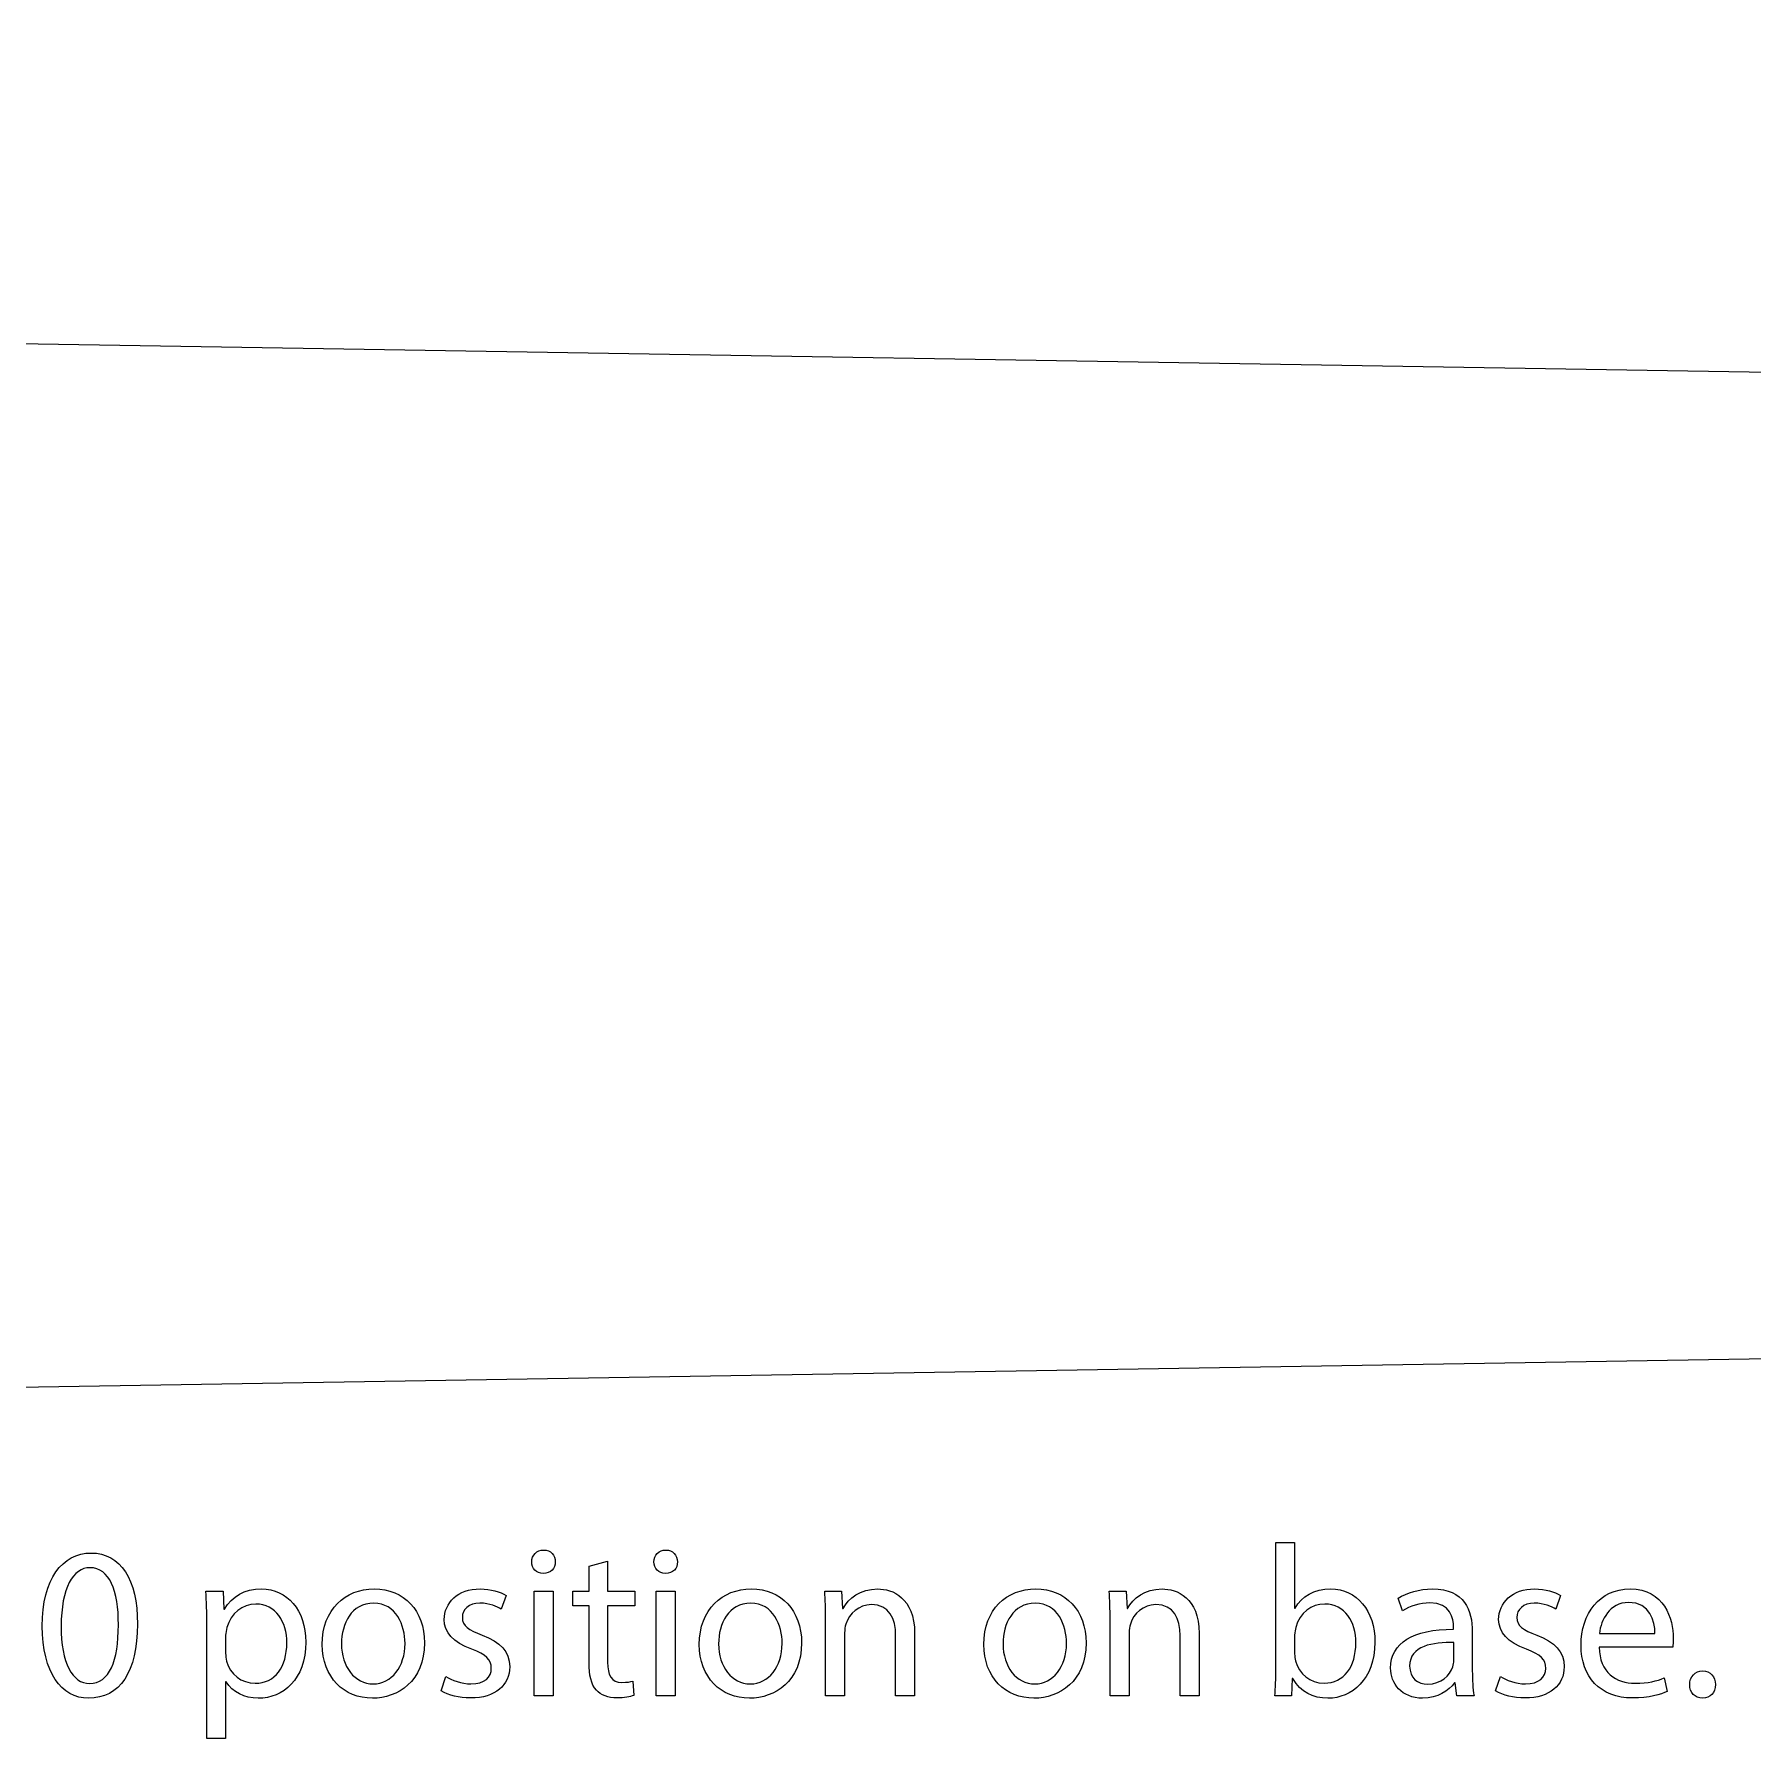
# Model space of a CAD drawing. Header units: centimetres. Extents: x -233 to -82, y 123 to 153.
# Drawn here: x -195.778 to -192.413, y 123.598 to 126.937 of the extents above; entities that cross this region are included whole.
import ezdxf

# ---------------------------------------------------------------- set-up
doc = ezdxf.new("R2010")
doc.units = ezdxf.units.CM
doc.header["$MEASUREMENT"] = 0
doc.layers.add('layer 1', color=7, linetype='Continuous')

msp = doc.modelspace()

# ---------------------------------------------------------------- linework, layer by layer
at = {"layer": 'layer 1', "color": 1, "lineweight": 9}
msp.add_open_spline([(-232.60443, 123.68148), (-232.60443, 123.68148), (-172.60328, 124.66781), (-172.60328, 124.66781), (-172.60328, 124.66781), (-172.60328, 124.66781), (-172.60328, 125.94843), (-172.60328, 125.94843), (-172.60328, 125.94843), (-172.60328, 125.94843), (-232.60443, 126.93688), (-232.60443, 126.93688)], degree=3, knots=[0, 0, 0, 0, 0.25, 0.25, 0.25, 0.25, 0.5, 0.5, 0.5, 0.5, 1, 1, 1, 1], dxfattribs=at)
at = {"layer": 'layer 1'}
for points, knots in [([(-193.3158, 123.68148), (-193.3158, 123.68148), (-193.31412, 123.71532), (-193.31412, 123.71532), (-193.31412, 123.71532), (-193.31412, 123.71532), (-193.31292, 123.71532), (-193.31292, 123.71532), (-193.31292, 123.71532), (-193.29768, 123.6882), (-193.27392, 123.6768), (-193.24428, 123.6768), (-193.24428, 123.6768), (-193.19856, 123.6768), (-193.15248, 123.71328), (-193.15248, 123.78648), (-193.15248, 123.78648), (-193.152, 123.84864), (-193.188, 123.891), (-193.23876, 123.891), (-193.23876, 123.891), (-193.27188, 123.891), (-193.29552, 123.87624), (-193.3086, 123.85332), (-193.3086, 123.85332), (-193.3086, 123.85332), (-193.30956, 123.85332), (-193.30956, 123.85332), (-193.30956, 123.85332), (-193.30956, 123.85332), (-193.30956, 123.98208), (-193.30956, 123.98208), (-193.30956, 123.98208), (-193.30956, 123.98208), (-193.34628, 123.98208), (-193.34628, 123.98208), (-193.34628, 123.98208), (-193.34628, 123.98208), (-193.34628, 123.7344), (-193.34628, 123.7344), (-193.34628, 123.7344), (-193.34628, 123.71616), (-193.34724, 123.6954), (-193.34808, 123.68148), (-193.34808, 123.68148), (-193.34808, 123.68148), (-193.3158, 123.68148), (-193.3158, 123.68148)], [0, 0, 0, 0, 0.0769231, 0.0769231, 0.0769231, 0.0769231, 0.1538462, 0.1538462, 0.1538462, 0.1538462, 0.2307692, 0.2307692, 0.2307692, 0.2307692, 0.3076923, 0.3076923, 0.3076923, 0.3076923, 0.3846154, 0.3846154, 0.3846154, 0.3846154, 0.4615385, 0.4615385, 0.4615385, 0.4615385, 0.5384615, 0.5384615, 0.5384615, 0.5384615, 0.6153846, 0.6153846, 0.6153846, 0.6153846, 0.6923077, 0.6923077, 0.6923077, 0.6923077, 0.7692308, 0.7692308, 0.7692308, 0.7692308, 0.8461538, 0.8461538, 0.8461538, 0.8461538, 1, 1, 1, 1]), ([(-195.66696, 123.96132), (-195.72276, 123.96132), (-195.7626, 123.91056), (-195.7626, 123.81816), (-195.7626, 123.81816), (-195.76176, 123.7272), (-195.7254, 123.6768), (-195.67164, 123.6768), (-195.67164, 123.6768), (-195.61068, 123.6768), (-195.57588, 123.72852), (-195.57588, 123.822), (-195.57588, 123.822), (-195.57588, 123.9096), (-195.60888, 123.96132), (-195.66696, 123.96132)], [0, 0, 0, 0, 0.2, 0.2, 0.2, 0.2, 0.4, 0.4, 0.4, 0.4, 0.6, 0.6, 0.6, 0.6, 1, 1, 1, 1]), ([(-194.7804, 123.9672), (-194.79396, 123.9672), (-194.80368, 123.95712), (-194.80368, 123.94392), (-194.80368, 123.94392), (-194.80368, 123.9312), (-194.79444, 123.92112), (-194.78124, 123.92112), (-194.78124, 123.92112), (-194.76648, 123.92112), (-194.75712, 123.9312), (-194.7576, 123.94392), (-194.7576, 123.94392), (-194.7576, 123.95712), (-194.76648, 123.9672), (-194.7804, 123.9672)], [0, 0, 0, 0, 0.2, 0.2, 0.2, 0.2, 0.4, 0.4, 0.4, 0.4, 0.6, 0.6, 0.6, 0.6, 1, 1, 1, 1]), ([(-194.69148, 123.93552), (-194.69148, 123.93552), (-194.69148, 123.88632), (-194.69148, 123.88632), (-194.69148, 123.88632), (-194.69148, 123.88632), (-194.72316, 123.88632), (-194.72316, 123.88632), (-194.72316, 123.88632), (-194.72316, 123.88632), (-194.72316, 123.858), (-194.72316, 123.858), (-194.72316, 123.858), (-194.72316, 123.858), (-194.69148, 123.858), (-194.69148, 123.858), (-194.69148, 123.858), (-194.69148, 123.858), (-194.69148, 123.74628), (-194.69148, 123.74628), (-194.69148, 123.74628), (-194.69148, 123.72216), (-194.68764, 123.70392), (-194.67708, 123.69288), (-194.67708, 123.69288), (-194.6682, 123.6828), (-194.65416, 123.67728), (-194.63688, 123.67728), (-194.63688, 123.67728), (-194.62248, 123.67728), (-194.61108, 123.67932), (-194.60388, 123.68232), (-194.60388, 123.68232), (-194.60388, 123.68232), (-194.60556, 123.71028), (-194.60556, 123.71028), (-194.60556, 123.71028), (-194.61024, 123.70896), (-194.61744, 123.70776), (-194.62716, 123.70776), (-194.62716, 123.70776), (-194.64792, 123.70776), (-194.65512, 123.72216), (-194.65512, 123.74748), (-194.65512, 123.74748), (-194.65512, 123.74748), (-194.65512, 123.858), (-194.65512, 123.858), (-194.65512, 123.858), (-194.65512, 123.858), (-194.60172, 123.858), (-194.60172, 123.858), (-194.60172, 123.858), (-194.60172, 123.858), (-194.60172, 123.88632), (-194.60172, 123.88632), (-194.60172, 123.88632), (-194.60172, 123.88632), (-194.65512, 123.88632), (-194.65512, 123.88632), (-194.65512, 123.88632), (-194.65512, 123.88632), (-194.65512, 123.94524), (-194.65512, 123.94524), (-194.65512, 123.94524), (-194.65512, 123.94524), (-194.69148, 123.93552), (-194.69148, 123.93552)], [0, 0, 0, 0, 0.0555556, 0.0555556, 0.0555556, 0.0555556, 0.1111111, 0.1111111, 0.1111111, 0.1111111, 0.1666667, 0.1666667, 0.1666667, 0.1666667, 0.2222222, 0.2222222, 0.2222222, 0.2222222, 0.2777778, 0.2777778, 0.2777778, 0.2777778, 0.3333333, 0.3333333, 0.3333333, 0.3333333, 0.3888889, 0.3888889, 0.3888889, 0.3888889, 0.4444444, 0.4444444, 0.4444444, 0.4444444, 0.5, 0.5, 0.5, 0.5, 0.5555556, 0.5555556, 0.5555556, 0.5555556, 0.6111111, 0.6111111, 0.6111111, 0.6111111, 0.6666667, 0.6666667, 0.6666667, 0.6666667, 0.7222222, 0.7222222, 0.7222222, 0.7222222, 0.7777778, 0.7777778, 0.7777778, 0.7777778, 0.8333333, 0.8333333, 0.8333333, 0.8333333, 0.8888889, 0.8888889, 0.8888889, 0.8888889, 1, 1, 1, 1]), ([(-194.54112, 123.9672), (-194.55468, 123.9672), (-194.5644, 123.95712), (-194.5644, 123.94392), (-194.5644, 123.94392), (-194.5644, 123.9312), (-194.55516, 123.92112), (-194.54196, 123.92112), (-194.54196, 123.92112), (-194.5272, 123.92112), (-194.51784, 123.9312), (-194.51832, 123.94392), (-194.51832, 123.94392), (-194.51832, 123.95712), (-194.5272, 123.9672), (-194.54112, 123.9672)], [0, 0, 0, 0, 0.2, 0.2, 0.2, 0.2, 0.4, 0.4, 0.4, 0.4, 0.6, 0.6, 0.6, 0.6, 1, 1, 1, 1]), ([(-195.669, 123.93252), (-195.63048, 123.93252), (-195.6132, 123.88812), (-195.6132, 123.82032), (-195.6132, 123.82032), (-195.6132, 123.75012), (-195.63132, 123.7056), (-195.66948, 123.7056), (-195.66948, 123.7056), (-195.70332, 123.7056), (-195.7254, 123.74628), (-195.7254, 123.8178), (-195.7254, 123.8178), (-195.7254, 123.89268), (-195.70164, 123.93252), (-195.669, 123.93252)], [0, 0, 0, 0, 0.2, 0.2, 0.2, 0.2, 0.4, 0.4, 0.4, 0.4, 0.6, 0.6, 0.6, 0.6, 1, 1, 1, 1]), ([(-195.43992, 123.5976), (-195.43992, 123.5976), (-195.4032, 123.5976), (-195.4032, 123.5976), (-195.4032, 123.5976), (-195.4032, 123.5976), (-195.4032, 123.70896), (-195.4032, 123.70896), (-195.4032, 123.70896), (-195.4032, 123.70896), (-195.40224, 123.70896), (-195.40224, 123.70896), (-195.40224, 123.70896), (-195.39, 123.68868), (-195.36636, 123.6768), (-195.33924, 123.6768), (-195.33924, 123.6768), (-195.291, 123.6768), (-195.24612, 123.71328), (-195.24612, 123.78684), (-195.24612, 123.78684), (-195.24612, 123.84912), (-195.28332, 123.891), (-195.33288, 123.891), (-195.33288, 123.891), (-195.36636, 123.891), (-195.39048, 123.87624), (-195.40572, 123.85128), (-195.40572, 123.85128), (-195.40572, 123.85128), (-195.40656, 123.85128), (-195.40656, 123.85128), (-195.40656, 123.85128), (-195.40656, 123.85128), (-195.40824, 123.88632), (-195.40824, 123.88632), (-195.40824, 123.88632), (-195.40824, 123.88632), (-195.44172, 123.88632), (-195.44172, 123.88632), (-195.44172, 123.88632), (-195.44088, 123.86688), (-195.43992, 123.84576), (-195.43992, 123.81948), (-195.43992, 123.81948), (-195.43992, 123.81948), (-195.43992, 123.5976), (-195.43992, 123.5976)], [0, 0, 0, 0, 0.0769231, 0.0769231, 0.0769231, 0.0769231, 0.1538462, 0.1538462, 0.1538462, 0.1538462, 0.2307692, 0.2307692, 0.2307692, 0.2307692, 0.3076923, 0.3076923, 0.3076923, 0.3076923, 0.3846154, 0.3846154, 0.3846154, 0.3846154, 0.4615385, 0.4615385, 0.4615385, 0.4615385, 0.5384615, 0.5384615, 0.5384615, 0.5384615, 0.6153846, 0.6153846, 0.6153846, 0.6153846, 0.6923077, 0.6923077, 0.6923077, 0.6923077, 0.7692308, 0.7692308, 0.7692308, 0.7692308, 0.8461538, 0.8461538, 0.8461538, 0.8461538, 1, 1, 1, 1]), ([(-195.11232, 123.891), (-195.16908, 123.891), (-195.21396, 123.8508), (-195.21396, 123.78228), (-195.21396, 123.78228), (-195.21396, 123.71748), (-195.17124, 123.6768), (-195.11568, 123.6768), (-195.11568, 123.6768), (-195.06624, 123.6768), (-195.01368, 123.7098), (-195.01368, 123.78564), (-195.01368, 123.78564), (-195.01368, 123.84828), (-195.05352, 123.891), (-195.11232, 123.891)], [0, 0, 0, 0, 0.2, 0.2, 0.2, 0.2, 0.4, 0.4, 0.4, 0.4, 0.6, 0.6, 0.6, 0.6, 1, 1, 1, 1]), ([(-194.98104, 123.6912), (-194.96664, 123.6828), (-194.946, 123.67728), (-194.92356, 123.67728), (-194.92356, 123.67728), (-194.87484, 123.67728), (-194.84688, 123.7026), (-194.84688, 123.7386), (-194.84688, 123.7386), (-194.84688, 123.76908), (-194.86512, 123.78684), (-194.90064, 123.8004), (-194.90064, 123.8004), (-194.92728, 123.8106), (-194.93964, 123.81816), (-194.93964, 123.8352), (-194.93964, 123.8352), (-194.93964, 123.85044), (-194.92728, 123.86304), (-194.90532, 123.86304), (-194.90532, 123.86304), (-194.88624, 123.86304), (-194.87148, 123.85632), (-194.86344, 123.85128), (-194.86344, 123.85128), (-194.86344, 123.85128), (-194.85408, 123.87828), (-194.85408, 123.87828), (-194.85408, 123.87828), (-194.86548, 123.88512), (-194.88372, 123.891), (-194.90448, 123.891), (-194.90448, 123.891), (-194.94852, 123.891), (-194.97516, 123.86388), (-194.97516, 123.83088), (-194.97516, 123.83088), (-194.97516, 123.8064), (-194.95776, 123.786), (-194.92092, 123.77292), (-194.92092, 123.77292), (-194.89344, 123.76272), (-194.88288, 123.753), (-194.88288, 123.73524), (-194.88288, 123.73524), (-194.88288, 123.71832), (-194.8956, 123.70476), (-194.92272, 123.70476), (-194.92272, 123.70476), (-194.94132, 123.70476), (-194.96076, 123.71244), (-194.9718, 123.71964), (-194.9718, 123.71964), (-194.9718, 123.71964), (-194.98104, 123.6912), (-194.98104, 123.6912)], [0, 0, 0, 0, 0.0666667, 0.0666667, 0.0666667, 0.0666667, 0.1333333, 0.1333333, 0.1333333, 0.1333333, 0.2, 0.2, 0.2, 0.2, 0.2666667, 0.2666667, 0.2666667, 0.2666667, 0.3333333, 0.3333333, 0.3333333, 0.3333333, 0.4, 0.4, 0.4, 0.4, 0.4666667, 0.4666667, 0.4666667, 0.4666667, 0.5333333, 0.5333333, 0.5333333, 0.5333333, 0.6, 0.6, 0.6, 0.6, 0.6666667, 0.6666667, 0.6666667, 0.6666667, 0.7333333, 0.7333333, 0.7333333, 0.7333333, 0.8, 0.8, 0.8, 0.8, 0.8666667, 0.8666667, 0.8666667, 0.8666667, 1, 1, 1, 1]), ([(-194.7618, 123.68148), (-194.7618, 123.68148), (-194.7618, 123.88632), (-194.7618, 123.88632), (-194.7618, 123.88632), (-194.7618, 123.88632), (-194.799, 123.88632), (-194.799, 123.88632), (-194.799, 123.88632), (-194.799, 123.88632), (-194.799, 123.68148), (-194.799, 123.68148), (-194.799, 123.68148), (-194.799, 123.68148), (-194.7618, 123.68148), (-194.7618, 123.68148)], [0, 0, 0, 0, 0.2, 0.2, 0.2, 0.2, 0.4, 0.4, 0.4, 0.4, 0.6, 0.6, 0.6, 0.6, 1, 1, 1, 1]), ([(-194.52252, 123.68148), (-194.52252, 123.68148), (-194.52252, 123.88632), (-194.52252, 123.88632), (-194.52252, 123.88632), (-194.52252, 123.88632), (-194.55972, 123.88632), (-194.55972, 123.88632), (-194.55972, 123.88632), (-194.55972, 123.88632), (-194.55972, 123.68148), (-194.55972, 123.68148), (-194.55972, 123.68148), (-194.55972, 123.68148), (-194.52252, 123.68148), (-194.52252, 123.68148)], [0, 0, 0, 0, 0.2, 0.2, 0.2, 0.2, 0.4, 0.4, 0.4, 0.4, 0.6, 0.6, 0.6, 0.6, 1, 1, 1, 1]), ([(-194.37384, 123.891), (-194.4306, 123.891), (-194.47548, 123.8508), (-194.47548, 123.78228), (-194.47548, 123.78228), (-194.47548, 123.71748), (-194.43276, 123.6768), (-194.3772, 123.6768), (-194.3772, 123.6768), (-194.32776, 123.6768), (-194.2752, 123.7098), (-194.2752, 123.78564), (-194.2752, 123.78564), (-194.2752, 123.84828), (-194.31504, 123.891), (-194.37384, 123.891)], [0, 0, 0, 0, 0.2, 0.2, 0.2, 0.2, 0.4, 0.4, 0.4, 0.4, 0.6, 0.6, 0.6, 0.6, 1, 1, 1, 1]), ([(-194.22816, 123.68148), (-194.22816, 123.68148), (-194.19096, 123.68148), (-194.19096, 123.68148), (-194.19096, 123.68148), (-194.19096, 123.68148), (-194.19096, 123.80472), (-194.19096, 123.80472), (-194.19096, 123.80472), (-194.19096, 123.81108), (-194.19012, 123.81732), (-194.18844, 123.822), (-194.18844, 123.822), (-194.18208, 123.84276), (-194.163, 123.86016), (-194.13852, 123.86016), (-194.13852, 123.86016), (-194.10336, 123.86016), (-194.091, 123.83256), (-194.091, 123.79956), (-194.091, 123.79956), (-194.091, 123.79956), (-194.091, 123.68148), (-194.091, 123.68148), (-194.091, 123.68148), (-194.091, 123.68148), (-194.0538, 123.68148), (-194.0538, 123.68148), (-194.0538, 123.68148), (-194.0538, 123.68148), (-194.0538, 123.80388), (-194.0538, 123.80388), (-194.0538, 123.80388), (-194.0538, 123.87408), (-194.09784, 123.891), (-194.12616, 123.891), (-194.12616, 123.891), (-194.16, 123.891), (-194.18376, 123.87204), (-194.19396, 123.85248), (-194.19396, 123.85248), (-194.19396, 123.85248), (-194.1948, 123.85248), (-194.1948, 123.85248), (-194.1948, 123.85248), (-194.1948, 123.85248), (-194.19684, 123.88632), (-194.19684, 123.88632), (-194.19684, 123.88632), (-194.19684, 123.88632), (-194.22996, 123.88632), (-194.22996, 123.88632), (-194.22996, 123.88632), (-194.22864, 123.8694), (-194.22816, 123.85212), (-194.22816, 123.83088), (-194.22816, 123.83088), (-194.22816, 123.83088), (-194.22816, 123.68148), (-194.22816, 123.68148)], [0, 0, 0, 0, 0.0625, 0.0625, 0.0625, 0.0625, 0.125, 0.125, 0.125, 0.125, 0.1875, 0.1875, 0.1875, 0.1875, 0.25, 0.25, 0.25, 0.25, 0.3125, 0.3125, 0.3125, 0.3125, 0.375, 0.375, 0.375, 0.375, 0.4375, 0.4375, 0.4375, 0.4375, 0.5, 0.5, 0.5, 0.5, 0.5625, 0.5625, 0.5625, 0.5625, 0.625, 0.625, 0.625, 0.625, 0.6875, 0.6875, 0.6875, 0.6875, 0.75, 0.75, 0.75, 0.75, 0.8125, 0.8125, 0.8125, 0.8125, 0.875, 0.875, 0.875, 0.875, 1, 1, 1, 1]), ([(-193.81668, 123.891), (-193.87344, 123.891), (-193.91832, 123.8508), (-193.91832, 123.78228), (-193.91832, 123.78228), (-193.91832, 123.71748), (-193.8756, 123.6768), (-193.82004, 123.6768), (-193.82004, 123.6768), (-193.7706, 123.6768), (-193.71804, 123.7098), (-193.71804, 123.78564), (-193.71804, 123.78564), (-193.71804, 123.84828), (-193.75788, 123.891), (-193.81668, 123.891)], [0, 0, 0, 0, 0.2, 0.2, 0.2, 0.2, 0.4, 0.4, 0.4, 0.4, 0.6, 0.6, 0.6, 0.6, 1, 1, 1, 1]), ([(-193.671, 123.68148), (-193.671, 123.68148), (-193.6338, 123.68148), (-193.6338, 123.68148), (-193.6338, 123.68148), (-193.6338, 123.68148), (-193.6338, 123.80472), (-193.6338, 123.80472), (-193.6338, 123.80472), (-193.6338, 123.81108), (-193.63296, 123.81732), (-193.63128, 123.822), (-193.63128, 123.822), (-193.62492, 123.84276), (-193.60584, 123.86016), (-193.58136, 123.86016), (-193.58136, 123.86016), (-193.5462, 123.86016), (-193.53384, 123.83256), (-193.53384, 123.79956), (-193.53384, 123.79956), (-193.53384, 123.79956), (-193.53384, 123.68148), (-193.53384, 123.68148), (-193.53384, 123.68148), (-193.53384, 123.68148), (-193.49664, 123.68148), (-193.49664, 123.68148), (-193.49664, 123.68148), (-193.49664, 123.68148), (-193.49664, 123.80388), (-193.49664, 123.80388), (-193.49664, 123.80388), (-193.49664, 123.87408), (-193.54068, 123.891), (-193.569, 123.891), (-193.569, 123.891), (-193.60284, 123.891), (-193.6266, 123.87204), (-193.6368, 123.85248), (-193.6368, 123.85248), (-193.6368, 123.85248), (-193.63764, 123.85248), (-193.63764, 123.85248), (-193.63764, 123.85248), (-193.63764, 123.85248), (-193.63968, 123.88632), (-193.63968, 123.88632), (-193.63968, 123.88632), (-193.63968, 123.88632), (-193.6728, 123.88632), (-193.6728, 123.88632), (-193.6728, 123.88632), (-193.67148, 123.8694), (-193.671, 123.85212), (-193.671, 123.83088), (-193.671, 123.83088), (-193.671, 123.83088), (-193.671, 123.68148), (-193.671, 123.68148)], [0, 0, 0, 0, 0.0625, 0.0625, 0.0625, 0.0625, 0.125, 0.125, 0.125, 0.125, 0.1875, 0.1875, 0.1875, 0.1875, 0.25, 0.25, 0.25, 0.25, 0.3125, 0.3125, 0.3125, 0.3125, 0.375, 0.375, 0.375, 0.375, 0.4375, 0.4375, 0.4375, 0.4375, 0.5, 0.5, 0.5, 0.5, 0.5625, 0.5625, 0.5625, 0.5625, 0.625, 0.625, 0.625, 0.625, 0.6875, 0.6875, 0.6875, 0.6875, 0.75, 0.75, 0.75, 0.75, 0.8125, 0.8125, 0.8125, 0.8125, 0.875, 0.875, 0.875, 0.875, 1, 1, 1, 1]), ([(-192.9582, 123.68148), (-192.96072, 123.6954), (-192.96156, 123.7128), (-192.96156, 123.73056), (-192.96156, 123.73056), (-192.96156, 123.73056), (-192.96156, 123.80724), (-192.96156, 123.80724), (-192.96156, 123.80724), (-192.96156, 123.84828), (-192.9768, 123.891), (-193.03944, 123.891), (-193.03944, 123.891), (-193.06524, 123.891), (-193.08984, 123.8838), (-193.10676, 123.87288), (-193.10676, 123.87288), (-193.10676, 123.87288), (-193.09824, 123.84828), (-193.09824, 123.84828), (-193.09824, 123.84828), (-193.08396, 123.85764), (-193.06404, 123.86352), (-193.04496, 123.86352), (-193.04496, 123.86352), (-193.00308, 123.86352), (-192.9984, 123.83304), (-192.9984, 123.81612), (-192.9984, 123.81612), (-192.9984, 123.81612), (-192.9984, 123.81192), (-192.9984, 123.81192), (-192.9984, 123.81192), (-193.0776, 123.81228), (-193.12164, 123.78516), (-193.12164, 123.73572), (-193.12164, 123.73572), (-193.12164, 123.70608), (-193.1004, 123.6768), (-193.05888, 123.6768), (-193.05888, 123.6768), (-193.02972, 123.6768), (-193.00776, 123.6912), (-192.99624, 123.70728), (-192.99624, 123.70728), (-192.99624, 123.70728), (-192.99504, 123.70728), (-192.99504, 123.70728), (-192.99504, 123.70728), (-192.99504, 123.70728), (-192.99204, 123.68148), (-192.99204, 123.68148), (-192.99204, 123.68148), (-192.99204, 123.68148), (-192.9582, 123.68148), (-192.9582, 123.68148)], [0, 0, 0, 0, 0.0666667, 0.0666667, 0.0666667, 0.0666667, 0.1333333, 0.1333333, 0.1333333, 0.1333333, 0.2, 0.2, 0.2, 0.2, 0.2666667, 0.2666667, 0.2666667, 0.2666667, 0.3333333, 0.3333333, 0.3333333, 0.3333333, 0.4, 0.4, 0.4, 0.4, 0.4666667, 0.4666667, 0.4666667, 0.4666667, 0.5333333, 0.5333333, 0.5333333, 0.5333333, 0.6, 0.6, 0.6, 0.6, 0.6666667, 0.6666667, 0.6666667, 0.6666667, 0.7333333, 0.7333333, 0.7333333, 0.7333333, 0.8, 0.8, 0.8, 0.8, 0.8666667, 0.8666667, 0.8666667, 0.8666667, 1, 1, 1, 1]), ([(-192.91584, 123.6912), (-192.90144, 123.6828), (-192.8808, 123.67728), (-192.85836, 123.67728), (-192.85836, 123.67728), (-192.80964, 123.67728), (-192.78168, 123.7026), (-192.78168, 123.7386), (-192.78168, 123.7386), (-192.78168, 123.76908), (-192.79992, 123.78684), (-192.83544, 123.8004), (-192.83544, 123.8004), (-192.86208, 123.8106), (-192.87444, 123.81816), (-192.87444, 123.8352), (-192.87444, 123.8352), (-192.87444, 123.85044), (-192.86208, 123.86304), (-192.84012, 123.86304), (-192.84012, 123.86304), (-192.82104, 123.86304), (-192.80628, 123.85632), (-192.79824, 123.85128), (-192.79824, 123.85128), (-192.79824, 123.85128), (-192.78888, 123.87828), (-192.78888, 123.87828), (-192.78888, 123.87828), (-192.80028, 123.88512), (-192.81852, 123.891), (-192.83928, 123.891), (-192.83928, 123.891), (-192.88332, 123.891), (-192.90996, 123.86388), (-192.90996, 123.83088), (-192.90996, 123.83088), (-192.90996, 123.8064), (-192.89256, 123.786), (-192.85572, 123.77292), (-192.85572, 123.77292), (-192.82824, 123.76272), (-192.81768, 123.753), (-192.81768, 123.73524), (-192.81768, 123.73524), (-192.81768, 123.71832), (-192.8304, 123.70476), (-192.85752, 123.70476), (-192.85752, 123.70476), (-192.87612, 123.70476), (-192.89556, 123.71244), (-192.9066, 123.71964), (-192.9066, 123.71964), (-192.9066, 123.71964), (-192.91584, 123.6912), (-192.91584, 123.6912)], [0, 0, 0, 0, 0.0666667, 0.0666667, 0.0666667, 0.0666667, 0.1333333, 0.1333333, 0.1333333, 0.1333333, 0.2, 0.2, 0.2, 0.2, 0.2666667, 0.2666667, 0.2666667, 0.2666667, 0.3333333, 0.3333333, 0.3333333, 0.3333333, 0.4, 0.4, 0.4, 0.4, 0.4666667, 0.4666667, 0.4666667, 0.4666667, 0.5333333, 0.5333333, 0.5333333, 0.5333333, 0.6, 0.6, 0.6, 0.6, 0.6666667, 0.6666667, 0.6666667, 0.6666667, 0.7333333, 0.7333333, 0.7333333, 0.7333333, 0.8, 0.8, 0.8, 0.8, 0.8666667, 0.8666667, 0.8666667, 0.8666667, 1, 1, 1, 1]), ([(-192.56916, 123.77712), (-192.5688, 123.78096), (-192.56796, 123.78684), (-192.56796, 123.79452), (-192.56796, 123.79452), (-192.56796, 123.8322), (-192.58572, 123.891), (-192.65256, 123.891), (-192.65256, 123.891), (-192.71232, 123.891), (-192.74868, 123.8424), (-192.74868, 123.7806), (-192.74868, 123.7806), (-192.74868, 123.71868), (-192.711, 123.67728), (-192.64788, 123.67728), (-192.64788, 123.67728), (-192.61536, 123.67728), (-192.59292, 123.684), (-192.57972, 123.69), (-192.57972, 123.69), (-192.57972, 123.69), (-192.58608, 123.71664), (-192.58608, 123.71664), (-192.58608, 123.71664), (-192.60012, 123.71064), (-192.6162, 123.70608), (-192.64284, 123.70608), (-192.64284, 123.70608), (-192.68004, 123.70608), (-192.71232, 123.72672), (-192.71316, 123.77712), (-192.71316, 123.77712), (-192.71316, 123.77712), (-192.56916, 123.77712), (-192.56916, 123.77712)], [0, 0, 0, 0, 0.1, 0.1, 0.1, 0.1, 0.2, 0.2, 0.2, 0.2, 0.3, 0.3, 0.3, 0.3, 0.4, 0.4, 0.4, 0.4, 0.5, 0.5, 0.5, 0.5, 0.6, 0.6, 0.6, 0.6, 0.7, 0.7, 0.7, 0.7, 0.8, 0.8, 0.8, 0.8, 1, 1, 1, 1]), ([(-195.4032, 123.80004), (-195.4032, 123.80508), (-195.40188, 123.8106), (-195.40056, 123.81528), (-195.40056, 123.81528), (-195.39336, 123.84324), (-195.36972, 123.86136), (-195.34428, 123.86136), (-195.34428, 123.86136), (-195.30492, 123.86136), (-195.28332, 123.82632), (-195.28332, 123.78516), (-195.28332, 123.78516), (-195.28332, 123.73824), (-195.30624, 123.70608), (-195.3456, 123.70608), (-195.3456, 123.70608), (-195.37224, 123.70608), (-195.39468, 123.72384), (-195.4014, 123.74964), (-195.4014, 123.74964), (-195.40224, 123.75432), (-195.4032, 123.75936), (-195.4032, 123.76488), (-195.4032, 123.76488), (-195.4032, 123.76488), (-195.4032, 123.80004), (-195.4032, 123.80004)], [0, 0, 0, 0, 0.125, 0.125, 0.125, 0.125, 0.25, 0.25, 0.25, 0.25, 0.375, 0.375, 0.375, 0.375, 0.5, 0.5, 0.5, 0.5, 0.625, 0.625, 0.625, 0.625, 0.75, 0.75, 0.75, 0.75, 1, 1, 1, 1]), ([(-195.11316, 123.86304), (-195.06912, 123.86304), (-195.05184, 123.81912), (-195.05184, 123.78432), (-195.05184, 123.78432), (-195.05184, 123.73824), (-195.07848, 123.70476), (-195.114, 123.70476), (-195.114, 123.70476), (-195.15048, 123.70476), (-195.17628, 123.7386), (-195.17628, 123.78348), (-195.17628, 123.78348), (-195.17628, 123.82248), (-195.1572, 123.86304), (-195.11316, 123.86304)], [0, 0, 0, 0, 0.2, 0.2, 0.2, 0.2, 0.4, 0.4, 0.4, 0.4, 0.6, 0.6, 0.6, 0.6, 1, 1, 1, 1]), ([(-194.37468, 123.86304), (-194.33064, 123.86304), (-194.31336, 123.81912), (-194.31336, 123.78432), (-194.31336, 123.78432), (-194.31336, 123.73824), (-194.34, 123.70476), (-194.37552, 123.70476), (-194.37552, 123.70476), (-194.412, 123.70476), (-194.4378, 123.7386), (-194.4378, 123.78348), (-194.4378, 123.78348), (-194.4378, 123.82248), (-194.41872, 123.86304), (-194.37468, 123.86304)], [0, 0, 0, 0, 0.2, 0.2, 0.2, 0.2, 0.4, 0.4, 0.4, 0.4, 0.6, 0.6, 0.6, 0.6, 1, 1, 1, 1]), ([(-193.81752, 123.86304), (-193.77348, 123.86304), (-193.7562, 123.81912), (-193.7562, 123.78432), (-193.7562, 123.78432), (-193.7562, 123.73824), (-193.78284, 123.70476), (-193.81836, 123.70476), (-193.81836, 123.70476), (-193.85484, 123.70476), (-193.88064, 123.7386), (-193.88064, 123.78348), (-193.88064, 123.78348), (-193.88064, 123.82248), (-193.86156, 123.86304), (-193.81752, 123.86304)], [0, 0, 0, 0, 0.2, 0.2, 0.2, 0.2, 0.4, 0.4, 0.4, 0.4, 0.6, 0.6, 0.6, 0.6, 1, 1, 1, 1]), ([(-193.30956, 123.8004), (-193.30956, 123.8064), (-193.30824, 123.81144), (-193.3074, 123.81564), (-193.3074, 123.81564), (-193.29972, 123.84408), (-193.27608, 123.86136), (-193.25064, 123.86136), (-193.25064, 123.86136), (-193.21092, 123.86136), (-193.18968, 123.82632), (-193.18968, 123.78516), (-193.18968, 123.78516), (-193.18968, 123.73824), (-193.21296, 123.70644), (-193.25196, 123.70644), (-193.25196, 123.70644), (-193.27908, 123.70644), (-193.30056, 123.7242), (-193.30776, 123.75012), (-193.30776, 123.75012), (-193.3086, 123.75432), (-193.30956, 123.759), (-193.30956, 123.76356), (-193.30956, 123.76356), (-193.30956, 123.76356), (-193.30956, 123.8004), (-193.30956, 123.8004)], [0, 0, 0, 0, 0.125, 0.125, 0.125, 0.125, 0.25, 0.25, 0.25, 0.25, 0.375, 0.375, 0.375, 0.375, 0.5, 0.5, 0.5, 0.5, 0.625, 0.625, 0.625, 0.625, 0.75, 0.75, 0.75, 0.75, 1, 1, 1, 1]), ([(-192.71268, 123.80388), (-192.70968, 123.82968), (-192.69324, 123.86436), (-192.65556, 123.86436), (-192.65556, 123.86436), (-192.61368, 123.86436), (-192.60348, 123.82752), (-192.60384, 123.80388), (-192.60384, 123.80388), (-192.60384, 123.80388), (-192.71268, 123.80388), (-192.71268, 123.80388)], [0, 0, 0, 0, 0.25, 0.25, 0.25, 0.25, 0.5, 0.5, 0.5, 0.5, 1, 1, 1, 1]), ([(-192.99756, 123.75048), (-192.99756, 123.74664), (-192.9984, 123.74244), (-192.99972, 123.7386), (-192.99972, 123.7386), (-193.0056, 123.72132), (-193.02252, 123.7044), (-193.04916, 123.7044), (-193.04916, 123.7044), (-193.06824, 123.7044), (-193.08432, 123.7158), (-193.08432, 123.73992), (-193.08432, 123.73992), (-193.08432, 123.77964), (-193.03824, 123.78684), (-192.99756, 123.786), (-192.99756, 123.786), (-192.99756, 123.786), (-192.99756, 123.75048), (-192.99756, 123.75048)], [0, 0, 0, 0, 0.1666667, 0.1666667, 0.1666667, 0.1666667, 0.3333333, 0.3333333, 0.3333333, 0.3333333, 0.5, 0.5, 0.5, 0.5, 0.6666667, 0.6666667, 0.6666667, 0.6666667, 1, 1, 1, 1]), ([(-192.51076, 123.6768), (-192.49516, 123.6768), (-192.48544, 123.6882), (-192.48544, 123.70344), (-192.48544, 123.70344), (-192.48544, 123.71916), (-192.49552, 123.7302), (-192.5104, 123.7302), (-192.5104, 123.7302), (-192.52516, 123.7302), (-192.53584, 123.71916), (-192.53584, 123.70344), (-192.53584, 123.70344), (-192.53584, 123.6882), (-192.52564, 123.6768), (-192.51076, 123.6768)], [0, 0, 0, 0, 0.2, 0.2, 0.2, 0.2, 0.4, 0.4, 0.4, 0.4, 0.6, 0.6, 0.6, 0.6, 1, 1, 1, 1])]:
    msp.add_open_spline(points, degree=3, knots=knots, dxfattribs=at)

doc.saveas('drawing.dxf')
